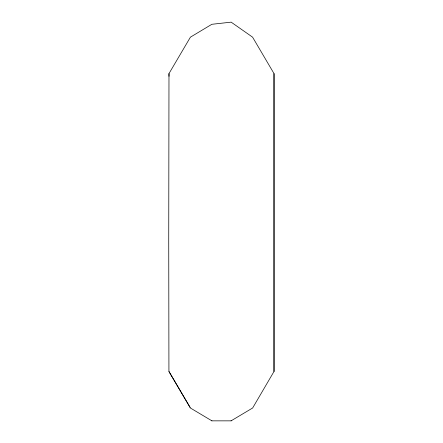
<?xml version="1.0" encoding="UTF-8"?>
<svg xmlns="http://www.w3.org/2000/svg" width="443" height="443" viewBox="0 0 443 443"><rect width="100%" height="100%" fill="white"/><g stroke="black" fill="none" stroke-linecap="round" stroke-linejoin="round"><path stroke-width="0.66" d="M274.067 371.55L274.018 73.593L252.582 37.157L231.146 22.15L211.854 24.293L190.418 37.157L168.982 73.593L168.733 240.793L168.927 371.55L190.352 407.986L211.926 420.85M274.018 73.593L273.962 371.55L252.648 407.986L231.074 420.85M211.787 420.85L231.213 420.85M169.032 371.55L190.136 407.399M168.982 73.593L169.004 76.301"/></g></svg>
